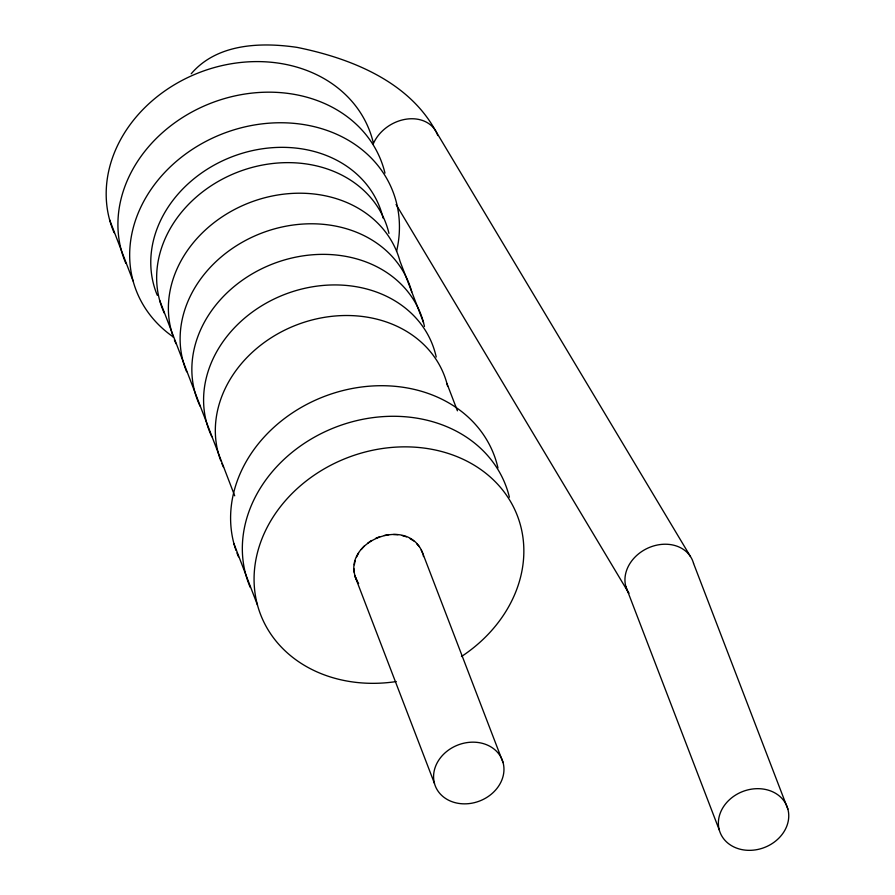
<?xml version="1.0" encoding="UTF-8"?>
<svg xmlns="http://www.w3.org/2000/svg" width="895" height="895" viewBox="0 0 895 895"><rect width="100%" height="100%" fill="white"/><g stroke="black" fill="none" stroke-linecap="round" stroke-linejoin="round"><path stroke-width="1.34" d="M353.917 568.761L354.353 572.688M354.353 564.756L355.114 560.751M356.702 556.847L358.604 553.02M361.256 549.496L364.175 546.129M191.217 73.77C216.937 43.531 260.725 42.031 297.017 47.368C349.654 58.007 407.684 80.684 435.082 129.954L690.437 556.489M367.7 543.22L371.425 540.513M375.587 538.421L379.872 536.586M384.391 535.445L388.945 534.595M393.498 534.494L398.018 534.684M402.314 535.624L406.475 536.843M410.201 538.756L413.736 540.927M416.656 543.69L419.308 546.666M358.626 583.518C334.35 544.294 409.004 511.906 423.268 554.676L503.079 762.596A35.889 30.027 -21 0 1 458.43 803.363A35.889 30.027 -21 0 1 444.815 753.075A35.889 30.027 -21 0 1 503.079 762.596M396.071 204.44L628.894 593.318A35.923 29.278 -26.2 0 1 647.734 548.165A35.923 29.278 -26.2 0 1 693.558 563.458M421.209 550.089L422.809 553.647M356.713 580.094L355.125 576.537M693.569 563.458L787.868 809.091A35.889 30.027 -21 0 1 743.219 849.858A35.889 30.027 -21 0 1 729.604 799.582A35.889 30.027 -21 0 1 787.868 809.091M625.762 586.348L719.256 829.933M423.492 322.446L400.02 261.284A119.628 100.095 -21 0 0 255.567 200.502A119.628 100.095 -21 0 0 173.406 337.303M446.963 383.597L457.412 410.805M354.666 575.507L434.478 783.427M159.601 300.172L234.703 495.808M109.593 219.767L133.064 280.929M233.998 543.88L257.48 605.031M423.268 554.676L423.469 556.556M200.088 406.129A119.628 100.095 -21 0 1 276.667 262.47A119.628 100.095 -21 0 1 424.465 326.44M211.824 436.704A119.628 100.095 -21 0 1 288.403 293.045A119.628 100.095 -21 0 1 436.212 357.015M186.652 371.749A119.628 100.095 -21 0 1 264.965 231.883A119.628 100.095 -21 0 1 411.756 291.871M176.024 343.714A119.628 100.095 -21 0 1 174.391 339.887M164.288 313.138A119.628 100.095 -21 0 1 241.471 170.744A119.628 100.095 -21 0 1 388.956 233.371M157.307 295.316A119.628 100.095 -21 0 1 237.164 154.902A119.628 100.095 -21 0 1 383.082 218.078M173.339 336.99A137.573 115.119 -21 0 1 223.347 133.5A137.573 115.119 -21 0 1 396.552 251.394M125.826 263.275A137.573 115.119 -21 0 1 216.456 101.146A137.573 115.119 -21 0 1 384.973 173.104M114.09 232.689A137.573 115.119 -21 0 1 204.709 70.571A137.573 115.119 -21 0 1 373.237 142.529M396.228 681.565A137.573 115.119 -21 0 1 260.031 544.015A137.573 115.119 -21 0 1 470.703 463.174A137.573 115.119 -21 0 1 461.462 656.527M236.011 550.391A137.573 115.119 -21 0 1 333.801 393.14A137.573 115.119 -21 0 1 497.967 467.962M238.506 556.802A137.573 115.119 -21 0 1 236.951 552.976M250.242 587.377A137.573 115.119 -21 0 1 340.861 425.259A137.573 115.119 -21 0 1 509.389 497.206M220.83 460.903A119.628 100.095 -21 0 1 303.282 322.547A119.628 100.095 -21 0 1 447.634 386.248M223.56 467.279A119.628 100.095 -21 0 1 221.859 463.487M373.249 143.927A35.889 28.316 -31 0 1 406.956 119.069A35.889 28.316 -31 0 1 437.744 135.537"/></g></svg>
